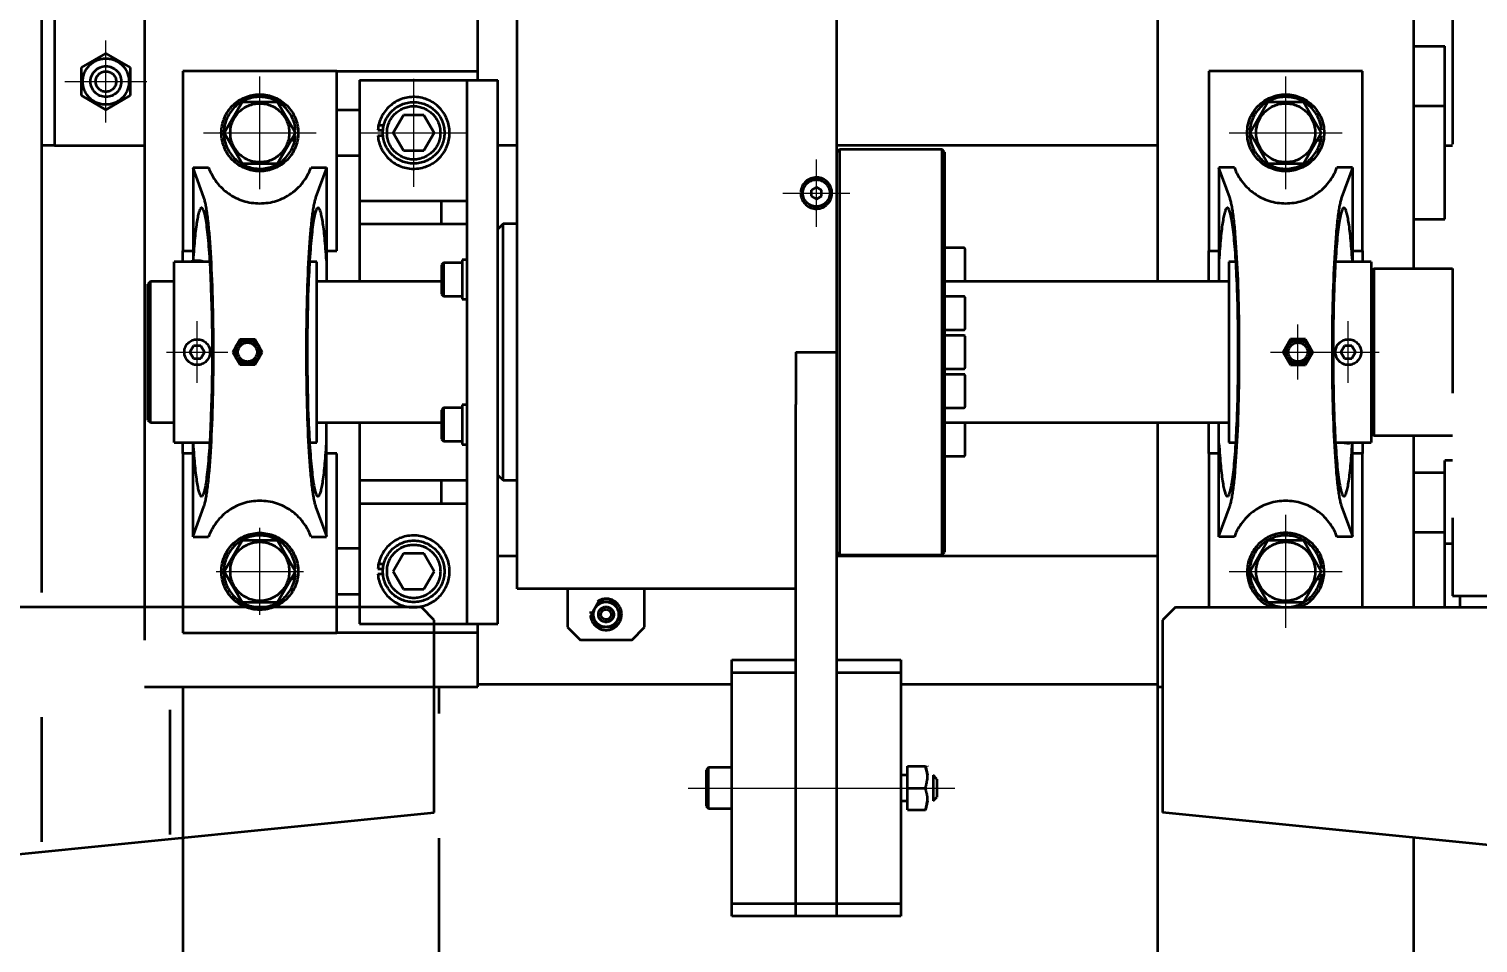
# Model space of a CAD drawing. Header units: millimetres. Extents: x -993 to 13147, y -7260 to 4342.
# Drawn here: x 4185 to 4750, y 3158 to 3515 of the extents above; entities that cross this region are included whole.
import ezdxf

# ---------------------------------------------------------------- set-up
doc = ezdxf.new("R2010")
doc.units = ezdxf.units.MM
doc.header["$LTSCALE"] = 7.6492569684046
doc.linetypes.add('CENTER', pattern=[50.800000000000004, 31.75, -6.35, 6.35, -6.35])
doc.linetypes.add('PHANTOM', pattern=[63.50000000000001, 31.75, -6.35, 6.35, -6.35, 6.35, -6.35])
for name, color, linetype in [('NoLayerName_001', 7, 'Continuous'), ('NoLayerName_002', 7, 'Continuous'), ('NoLayerName_003', 7, 'Continuous')]:
    doc.layers.add(name, color=color, linetype=linetype)

# ---------------------------------------------------------------- blocks, each defined once
blk = doc.blocks.new('JZB_0407')
at = {"layer": 'NoLayerName_001', "color": 7, "linetype": 'Continuous', "lineweight": 50}
for p, q in [((4378.000000000067, 99.99999999998494), (5.000000000145519, 99.99999999998494)), ((4383.000000000067, 94.99999999998482), (4378.000000000067, 99.99999999998488)), ((4383.000000000067, 19.99999999998369), (4383.000000000067, 94.99999999998482)), ((4183.318411799677, 0.03184759444019392), (4383.000000000098, 19.99999999997352))]:
    blk.add_line(p, q, dxfattribs=at)
blk = doc.blocks.new('JZB_0737')
at = {"layer": 'NoLayerName_001', "color": 3, "linetype": 'PHANTOM', "lineweight": 50}
for p, q in [((183.9064941410079, 98.16237640427244), (183.9064941410079, 858.1623764042579)), ((618.9064941406923, 840.1623764042706), (618.9064941406923, 705.1623764042706)), ((718.906494140675, 710.1623764043834), (718.906494140675, 840.1623764042706)), ((188.906494140746, 808.1623764042706), (188.906494140746, 758.1623764042706)), ((223.9064941406696, 808.1623764042724), (223.9064941406696, 547.1623764042715)), ((353.906494140675, 783.6623764042706), (353.906494140675, 808.1623764042724)), ((718.906494140736, 796.9828971663173), (730.906494140736, 796.9828971663173)), ((730.906494140735, 729.46752764554), (730.906494140735, 796.9828971663173)), ((199.4064941406787, 788.6472039615746), (208.9064941406787, 794.1320315188768)), ((208.9064941406787, 794.1320315188768), (218.4064941406787, 788.6472039615746)), ((199.4064941406787, 777.6775488469721), (199.4064941406787, 788.6472039615746)), ((218.4064941406787, 788.6472039615746), (218.4064941406787, 777.6775488469721)), ((298.9064941406768, 787.1623764042743), (353.906494140675, 787.1623764042743)), ((307.7564941406754, 783.6623764042706), (307.7564941406754, 705.1623764042706)), ((307.7564941406754, 783.6623764042706), (361.7564941406763, 783.6623764042706)), ((349.7564941406763, 571.6623764042715), (349.7564941406763, 783.6623764042706)), ((361.7564941406754, 571.6623764042715), (361.7564941406754, 783.6623764042706)), ((208.9064941406787, 772.1927212896699), (199.4064941406787, 777.6775488469721)), ((218.4064941406787, 777.6775488469721), (208.9064941406787, 772.1927212896699)), ((261.9782909103997, 775.1623764042706), (255.0500876801243, 763.1623764042706)), ((275.8346973709504, 775.1623764042706), (261.9782909103997, 775.1623764042706)), ((282.7629006012257, 763.1623764042706), (275.8346973709504, 775.1623764042706)), ((661.9782909103997, 775.1623764042706), (655.0500876801243, 763.1623764042706)), ((675.8346973709513, 775.1623764042706), (661.9782909104006, 775.1623764042706)), ((682.7629006012266, 763.1623764042706), (675.8346973709513, 775.1623764042706)), ((298.9064941406768, 772.1623764042743), (307.7564941406745, 772.1623764042743)), ((324.9064941406768, 770.0905796345469), (320.9064941406768, 763.1623764042706)), ((332.9064941406768, 770.0905796345469), (324.9064941406768, 770.0905796345469)), ((336.9064941406768, 763.1623764042706), (332.9064941406768, 770.0905796345469)), ((718.906494140736, 773.7332436020297), (730.906494140736, 773.7332436020297)), ((255.0500876801243, 763.1623764042706), (261.9782909103997, 751.1623764042706)), ((275.8346973709504, 751.1623764042706), (282.7629006012257, 763.1623764042706)), ((314.9440327388775, 764.1869112271397), (316.9503104520263, 764.1869112271397)), ((315.2263403776633, 766.1378415814033), (317.2812368540745, 766.1378415814033)), ((320.9064941406768, 763.1623764042706), (324.9064941406768, 756.2341731739962)), ((332.9064941406768, 756.2341731739962), (336.9064941406768, 763.1623764042706)), ((655.0500876801243, 763.1623764042706), (661.9782909103997, 751.1623764042706)), ((675.8346973709513, 751.1623764042706), (682.7629006012266, 763.1623764042706)), ((188.9064941408396, 758.1623764042688), (183.9064941408396, 758.1623764042688)), ((188.906494140746, 758.1623764042706), (223.9064941406696, 758.1623764042706)), ((282.5866479036877, 760.1869112271397), (281.0450149802446, 760.1869112271397)), ((314.9440327388775, 762.1378415814033), (316.9503104520263, 762.1378415814033)), ((369.2064941409599, 758.1623764042997), (361.7564941406754, 758.1623764042997)), ((618.9064941407241, 758.1623764043015), (493.9064941409606, 758.1623764042997)), ((682.5866479036886, 760.1869112271397), (681.0450149802455, 760.1869112271397)), ((730.906494140735, 758.1623764042706), (733.9064941407896, 758.1623764042706)), ((307.7564941406754, 754.1623764042743), (298.9064941406778, 754.1623764042743)), ((324.9064941406768, 756.2341731739962), (332.9064941406768, 756.2341731739962)), ((494.9064941410152, 756.6623764042488), (493.9064941410152, 755.6623764042488)), ((534.9064941410152, 756.6623764042488), (494.9064941410152, 756.6623764042488)), ((494.9064941410152, 756.6623764042488), (494.9064941410152, 598.6623764042479)), ((535.9064941410152, 755.6623764042488), (534.9064941410152, 756.6623764042488)), ((534.9064941410152, 598.6623764042479), (534.9064941410152, 756.6623764042488)), ((535.9064941410152, 755.6623764042488), (535.9064941410152, 599.6623764042479)), ((261.9782909103997, 751.1623764042706), (275.8346973709504, 751.1623764042706)), ((661.9782909103997, 751.1623764042706), (675.8346973709504, 751.1623764042706)), ((479.9094122167617, 740.7781758456767), (480.7764364798923, 740.7781758456767)), ((485.9064941410234, 741.9717774810106), (483.9064941410234, 740.817076942629)), ((483.9064941410224, 740.8170769426306), (483.9064941410224, 738.5076758658724)), ((487.9064941410234, 740.8170769426306), (485.9064941410222, 741.9717774810082)), ((487.9064941410224, 738.5076758658724), (487.9064941410224, 740.8170769426306)), ((307.7564941406754, 736.6623764042706), (349.7564941406763, 736.6623764042706)), ((339.7564941406754, 727.6623764042706), (339.7564941406754, 736.6623764042706)), ((479.8186053501058, 740.0465769628281), (480.6705711153481, 740.0465769628281)), ((479.8186053501058, 739.2781758456767), (480.6705711153481, 739.2781758456767)), ((483.9064941410215, 738.5076758658724), (485.9064941410209, 737.3529753274912)), ((487.9064941410215, 738.5076758658724), (485.9064941410215, 737.3529753274909)), ((718.906494140736, 729.46752764554), (730.906494140736, 729.46752764554)), ((307.7564941406754, 727.6623764042706), (349.7564941406763, 727.6623764042706)), ((238.906494140675, 712.9123764042724), (238.906494140675, 717.1623764042724)), ((340.5564941406747, 712.4466476517337), (339.7564941406745, 711.6466476517326)), ((347.7564941406754, 712.4466476517318), (340.5564941406756, 712.4466476517318)), ((340.5564941406747, 712.4466476517337), (340.5564941406747, 699.4466476517318)), ((347.7564941406754, 713.6466476517326), (347.7564941406754, 698.2466476517329)), ((349.7564941406754, 713.6466476517326), (347.7564941406754, 713.6466476517326)), ((638.906494140675, 705.1623764042706), (638.906494140675, 717.1623764042724)), ((698.906494140675, 717.1623764042724), (698.906494140675, 712.9123764042724)), ((339.7564941406754, 711.6466476517326), (339.7564941406754, 700.2466476517329)), ((226.3064941406628, 705.1623764042706), (225.3064941406628, 704.1623764042706)), ((225.3064941406619, 651.1623764042715), (225.3064941406619, 704.1623764042706)), ((226.3064941406628, 650.1623764042715), (226.3064941406628, 705.1623764042706)), ((235.5064941406763, 705.1623764042706), (226.3064941406619, 705.1623764042706)), ((339.7564941406754, 705.1623764042706), (291.1064941406767, 705.1623764042706)), ((646.7064941406697, 705.1623764042706), (535.9064941410161, 705.1623764042706)), ((339.7564941406754, 700.2466476517329), (340.5564941406756, 699.4466476517337)), ((340.5564941406747, 699.4466476517318), (347.7564941406745, 699.4466476517318)), ((347.7564941406754, 698.2466476517329), (349.7564941406754, 698.2466476517329)), ((493.9064941409433, 457.6623764042515), (493.9064941409433, 677.6623764042733)), ((340.5564941406747, 655.8781051568103), (339.7564941406745, 655.0781051568101)), ((347.7564941406754, 655.8781051568103), (340.5564941406756, 655.8781051568103)), ((340.5564941406747, 655.8781051568103), (340.5564941406747, 642.8781051568094)), ((347.7564941406754, 657.0781051568101), (347.7564941406754, 641.6781051568105)), ((349.7564941406754, 657.0781051568101), (347.7564941406754, 657.0781051568101)), ((477.9064941409433, 457.6623764042515), (477.9064941409433, 657.1858044254523)), ((225.3064941406619, 651.1623764042715), (226.3064941406619, 650.1623764042715)), ((226.3064941406628, 650.1623764042715), (235.5064941406772, 650.1623764042715)), ((291.1064941406767, 650.1623764042715), (339.7564941406754, 650.1623764042715)), ((307.7564941406754, 650.1623764042715), (307.7564941406754, 571.6623764042715)), ((339.7564941406754, 655.0781051568101), (339.7564941406754, 643.6781051568105)), ((535.9064941410152, 650.1623764042715), (646.7064941406688, 650.1623764042715)), ((618.9064941406687, 650.1623764042715), (618.9064941406687, 148.1623764042861)), ((638.906494140675, 638.1623764042733), (638.906494140675, 650.1623764042715)), ((718.906494140675, 578.1623764042715), (718.906494140675, 645.1623764043825)), ((238.906494140675, 638.1623764042715), (238.906494140675, 642.4123764042724)), ((339.7564941406754, 643.6781051568105), (340.5564941406756, 642.8781051568103)), ((340.5564941406747, 642.8781051568094), (347.7564941406745, 642.8781051568094)), ((347.7564941406754, 641.6781051568105), (349.7564941406754, 641.6781051568105)), ((698.906494140675, 642.4123764042724), (698.906494140675, 638.1623764042733)), ((307.7564941406754, 627.6623764042715), (349.7564941406763, 627.6623764042715)), ((339.7564941406754, 618.6623764042715), (339.7564941406754, 627.6623764042715)), ((718.9064941407896, 630.7478741816603), (730.9064941407896, 630.7478741816603)), ((307.7564941406754, 618.6623764042715), (349.7564941406763, 618.6623764042715)), ((718.9064941407896, 607.4982206173736), (730.9064941407896, 607.4982206173736)), ((261.9782909103997, 604.1623764042715), (255.0500876801243, 592.1623764042715)), ((275.8346973709504, 604.1623764042715), (261.9782909103997, 604.1623764042715)), ((282.7629006012257, 592.1623764042715), (275.8346973709504, 604.1623764042715)), ((298.9064941406768, 601.1623764042733), (307.7564941406745, 601.1623764042733)), ((324.9064941406768, 599.0905796345469), (320.9064941406768, 592.1623764042715)), ((332.9064941406768, 599.0905796345469), (324.9064941406768, 599.0905796345469)), ((336.9064941406768, 592.1623764042715), (332.9064941406768, 599.0905796345469)), ((493.9064941410161, 599.6623764042479), (494.9064941410161, 598.6623764042479)), ((534.9064941410152, 598.6623764042479), (535.9064941410152, 599.6623764042479)), ((661.9782909103997, 604.1623764042715), (655.0500876801243, 592.1623764042715)), ((675.8346973709513, 604.1623764042715), (661.9782909104006, 604.1623764042715)), ((682.7629006012266, 592.1623764042715), (675.8346973709513, 604.1623764042715)), ((315.2263403776633, 595.1378415814033), (317.2812368540745, 595.1378415814033)), ((361.7564941406754, 598.1623764042697), (369.2064941409599, 598.1623764042697)), ((493.9064941409433, 598.1623764042697), (618.9064941406677, 598.1623764042697)), ((494.9064941410152, 598.6623764042479), (534.9064941410152, 598.6623764042479)), ((255.0500876801243, 592.1623764042715), (261.9782909103997, 580.1623764042715)), ((275.8346973709504, 580.1623764042715), (282.7629006012257, 592.1623764042715)), ((282.5866479036877, 589.1869112271397), (281.0450149802446, 589.1869112271397)), ((314.9440327388775, 593.1869112271397), (316.9503104520263, 593.1869112271397)), ((314.9440327388775, 591.1378415814033), (316.9503104520263, 591.1378415814033)), ((320.9064941406768, 592.1623764042715), (324.9064941406768, 585.2341731739962)), ((332.9064941406768, 585.2341731739962), (336.9064941406768, 592.1623764042715)), ((655.0500876801243, 592.1623764042715), (661.9782909103997, 580.1623764042715)), ((675.8346973709513, 580.1623764042715), (682.7629006012266, 592.1623764042715)), ((682.5866479036886, 589.1869112271397), (681.0450149802455, 589.1869112271397)), ((307.7564941406754, 583.1623764042733), (298.9064941406778, 583.1623764042733)), ((324.9064941406768, 585.2341731739962), (332.9064941406768, 585.2341731739962)), ((261.9782909103997, 580.1623764042715), (275.8346973709504, 580.1623764042715)), ((398.132991449108, 575.3623764042595), (401.0197427950561, 580.3623764042595)), ((401.0197427950561, 580.3623764042595), (406.7932454869524, 580.3623764042595)), ((406.7932454869524, 580.3623764042595), (409.6799968329005, 575.3623764042595)), ((625.9064941409843, 578.1623764042715), (620.9064941409843, 573.1623764042715)), ((625.9064941409843, 578.1623764042715), (2331.90649414062, 578.1623764042715)), ((661.9782909103997, 580.1623764042715), (675.8346973709504, 580.1623764042715)), ((307.7564941406754, 571.6623764042715), (361.7564941406763, 571.6623764042715)), ((353.9064941406705, 547.1623764042715), (353.9064941406705, 571.6623764042715)), ((397.8186053500694, 575.7465769628361), (398.3548097450248, 575.7465769628361)), ((397.8186053500694, 574.9781758456847), (398.3548097450239, 574.9781758456847)), ((401.0197427950561, 570.3623764042595), (398.132991449108, 575.3623764042595)), ((409.6799968329005, 575.3623764042595), (406.7932454869524, 570.3623764042595)), ((620.9064941409843, 573.1623764042715), (620.9064941409843, 498.1623764042806)), ((353.906494140675, 568.1623764042733), (298.9064941406768, 568.1623764042733)), ((406.7932454869524, 570.3623764042595), (401.0197427950561, 570.3623764042595)), ((452.9064941409933, 557.6623764042552), (477.9064941409933, 557.6623764042552)), ((452.9064941409933, 457.6623764042552), (452.9064941409933, 557.6623764042552)), ((493.9064941409933, 557.6623764042515), (518.9064941409933, 557.6623764042515)), ((518.9064941409943, 557.6623764042515), (518.9064941409943, 457.6623764042515)), ((353.9064941406705, 548.1623764042697), (452.9064941409933, 548.1623764042697)), ((477.9064941409933, 552.6623764042552), (452.9064941409933, 552.6623764042552)), ((518.9064941409943, 552.6623764042515), (493.9064941409943, 552.6623764042515)), ((518.9064941409943, 548.1623764042697), (618.9064941406677, 548.1623764042697)), ((223.9064941406696, 547.1623764042715), (353.9064941406705, 547.1623764042715)), ((233.9064941408396, 198.1623764043143), (233.9064941408396, 547.1623764042715)), ((238.9064941406677, 547.1623764042715), (238.9064941406677, 154.1623764042515)), ((338.9064941407196, 148.1623764042843), (338.9064941407196, 547.1623764042715)), ((618.906494140675, 547.1623764042724), (620.9064941409852, 547.1623764042724)), ((443.9064941409852, 515.6623764042561), (442.9064941409852, 514.662376404257)), ((442.9064941409852, 514.6623764042561), (442.9064941409833, 500.6623764042561)), ((443.9064941409833, 499.6623764042561), (443.9064941409852, 515.6623764042561)), ((452.9064941409852, 515.6623764042561), (443.9064941409852, 515.6623764042579)), ((521.4064941409843, 516.1623764042479), (528.5029671951315, 516.1623764042479)), ((521.4064941409843, 499.1623764042479), (521.4064941409843, 516.1623764042479)), ((528.5029671951324, 516.1623764042479), (529.2362198497376, 512.6701963580681)), ((529.4064941409843, 515.9123764042479), (529.2621565736872, 516.1623764042479)), ((521.4064941409843, 512.662376404247), (518.9064941409933, 512.6623764042479)), ((531.4064941409852, 512.6623764042461), (531.4064941409833, 502.6623764042461)), ((532.9064941409843, 511.1623764042461), (531.4064941409852, 512.6623764042461)), ((532.9064941409843, 511.1623764042461), (532.9064941409843, 504.1623764042461)), ((521.4064941409843, 507.6623764042479), (528.5029671951315, 507.6623764042479)), ((531.4064941409833, 502.6623764042461), (532.9064941409833, 504.1623764042461)), ((442.9064941409833, 500.6623764042561), (443.9064941409833, 499.6623764042561)), ((443.9064941409833, 499.6623764042561), (452.9064941409833, 499.6623764042552)), ((518.9064941409943, 502.6623764042479), (521.4064941409852, 502.662376404247)), ((521.4064941409843, 499.1623764042479), (528.5029671951315, 499.1623764042479)), ((529.2365298838304, 502.6591112256674), (528.5029671951315, 499.1623764042479)), ((820.5880816051067, 478.1942176578559), (620.9064935059725, 498.162370053262)), ((718.9064941406759, 257.9623732561186), (718.9064941406759, 488.3623795524327)), ((452.9064941409933, 462.6623764042552), (518.9064941409933, 462.6623764042552)), ((518.9064941409943, 457.6623764042515), (452.9064941409933, 457.6623764042515))]:
    blk.add_line(p, q, dxfattribs=at)
at = {"layer": 'NoLayerName_001', "color": 4, "linetype": 'CENTER', "lineweight": 25}
for p, q in [((208.9064941406787, 767.1623764042743), (208.9064941406787, 799.1623764042743)), ((192.9064941406787, 783.1623764042743), (224.9064941406787, 783.1623764042743)), ((268.906494140675, 741.1623764042706), (268.906494140675, 785.1623764042706)), ((328.9064941406768, 742.1623764042706), (328.9064941406768, 784.1623764042706)), ((668.906494140675, 741.1623764042706), (668.906494140675, 785.1623764042706)), ((246.906494140675, 763.1623764042706), (290.906494140675, 763.1623764042706)), ((307.9064941406768, 763.1623764042706), (349.9064941406768, 763.1623764042706)), ((646.906494140675, 763.1623764042706), (690.906494140675, 763.1623764042706)), ((485.9064941410406, 726.5623764042524), (485.9064941410406, 752.7623764042524)), ((472.8064941410403, 739.6623764042524), (499.0064941410403, 739.6623764042524)), ((244.5064941406772, 665.6623764042724), (244.5064941406772, 689.6623764042724)), ((693.3064941406692, 665.6623764042724), (693.3064941406692, 689.6623764042724)), ((673.7064941406697, 666.9323764042724), (673.7064941406697, 688.3923764042725)), ((232.5064941406772, 677.6623764042724), (256.5064941406772, 677.6623764042724)), ((662.9764941406702, 677.6623764042724), (684.4364941406702, 677.6623764042724)), ((681.3064941406692, 677.6623764042724), (705.3064941406692, 677.6623764042724)), ((668.906494140675, 570.1623764042715), (668.906494140675, 614.1623764042715)), ((268.906494140675, 575.1623764042715), (268.906494140675, 609.1623764042715)), ((251.906494140675, 592.1623764042715), (285.906494140675, 592.1623764042715)), ((646.906494140675, 592.1623764042715), (690.906494140675, 592.1623764042715)), ((435.9064941409843, 507.662376404257), (539.9064941409833, 507.6623764042434))]:
    blk.add_line(p, q, dxfattribs=at)
at = {"layer": 'NoLayerName_001', "color": 3, "linetype": 'PHANTOM', "lineweight": 50}
for centre, radius in [((208.9064941406787, 783.1623764042743), 9), ((208.9064941406787, 783.1623764042743), 6), ((208.9064941406787, 783.1623764042743), 4), ((268.906494140675, 763.1623764042706), 15), ((268.906494140675, 763.1623764042706), 11.5), ((328.9064941406768, 763.1623764042706), 12), ((668.906494140675, 763.1623764042706), 15), ((668.906494140675, 763.1623764042706), 11.5), ((328.9064941406768, 763.1623764042706), 10.39999999999997), ((485.9064941410224, 739.6623764042524), 5.25), ((268.906494140675, 592.1623764042715), 15), ((268.906494140675, 592.1623764042715), 11.5), ((328.9064941406768, 592.1623764042715), 12), ((328.9064941406768, 592.1623764042715), 10.39999999999997), ((668.906494140675, 592.1623764042715), 11.5), ((403.9064941410043, 575.3623764042595), 4.9), ((403.9064941409943, 575.3623764042595), 2.999999999999994), ((403.9064941409943, 575.3623764042595), 2.000000000000012)]:
    blk.add_circle(centre, radius, dxfattribs=at)
for centre, radius, start, end in [((268.906494140675, 763.1623764042706), 14, 4.19671740501658, 355.803282594941), ((328.9064941406768, 763.1623764042706), 14, 184.1967174050346, 175.8032825949918), ((668.906494140675, 763.1623764042706), 14, 4.19671740502576, 355.8032825949834), ((485.9064941410406, 739.6623764042524), 6.100000000000001, 183.6110902699123, 176.388909730068), ((268.906494140675, 592.1623764042715), 14, 4.19671740502211, 355.8032825949462), ((328.9064941406768, 592.1623764042715), 14, 184.1967174050221, 175.8032825949791), ((668.906494140675, 592.1623764042715), 15, 291.0394697813156, 248.9605302186834), ((668.906494140675, 592.1623764042715), 14, 4.19671740502211, 355.8032825949795), ((403.9064941410043, 575.3623764042595), 6.1, 183.6110902699186, 123.5468682042912), ((403.9064941410043, 575.3623764042595), 6.100000000000001, 169.4602320224169, 176.3889097300679)]:
    blk.add_arc(centre, radius, start, end, dxfattribs=at)
at = {"layer": 'NoLayerName_001', "color": 3, "linetype": 'PHANTOM', "lineweight": 50, "start_tangent": (0.1636297978452761, 0.9865218138779873), "end_tangent": (-0.1878555277354225, 0.9821966710894747)}
for points in [[(528.5029671951324, 507.6623764042479), (529.2580224260319, 512.2145940673736), (528.5029671951324, 516.1623764042479)], [(528.5029671951324, 499.1623764042479), (529.2580224260319, 503.7145940673736), (528.5029671951324, 507.6623764042479)]]:
    blk.add_spline(points, degree=3, dxfattribs=at)
at = {"layer": 'NoLayerName_002', "color": 3, "linetype": 'PHANTOM', "lineweight": 50}
for p, q in [((369.2064941409599, 585.3623764042732), (369.2064941409599, 1074.462376404274)), ((493.9064941409606, 677.6623764042733), (493.9064941409606, 1074.462376404274)), ((733.9064941407887, 1001.662376404387), (733.9064941407887, 582.6532887961821)), ((703.3064941406983, 710.1623764043834), (702.3064941406992, 709.1623764043834)), ((703.3064941406983, 710.1623764043834), (703.3064941406983, 645.1623764043825)), ((733.9064941407905, 710.1623764043834), (703.3064941406983, 710.1623764043834)), ((477.9064941409606, 677.6623764042733), (477.9064941409606, 657.1858044254523)), ((477.9064941409606, 677.6623764042733), (493.9064941409606, 677.6623764042733)), ((702.3064941406992, 646.1623764043825), (703.3064941406983, 645.1623764043825)), ((703.3064941406983, 645.1623764043825), (733.9064941407905, 645.1623764043825)), ((733.9064941407887, 635.397804894561), (730.906494140786, 635.397804894561)), ((730.906494140786, 578.1623764042715), (730.906494140786, 635.397804894561)), ((733.9064941407887, 602.8482899045621), (730.906494140786, 602.8482899045621)), ((477.9064941409606, 585.3623764042732), (369.2064941409599, 585.3623764042732)), ((388.9064941409597, 585.3623764042732), (388.9064941409597, 570.3623764042732)), ((418.9064941409597, 570.3623764042732), (418.9064941409597, 585.3623764042732)), ((733.9064941407905, 582.6532887961821), (808.9064941407896, 582.6532887961821)), ((736.9064941407851, 578.1623764042715), (736.9064941407851, 582.6532887961821)), ((388.9064941409597, 570.3623764042732), (393.9064941409597, 565.3623764042732)), ((413.9064941409597, 565.3623764042732), (393.9064941409597, 565.3623764042732)), ((413.9064941409597, 565.3623764042732), (418.9064941409597, 570.3623764042732))]:
    blk.add_line(p, q, dxfattribs=at)
at = {"layer": 'NoLayerName_003', "color": 3, "linetype": 'PHANTOM', "lineweight": 50}
for p, q in [((238.9064941406768, 787.1623764042724), (238.9064941406768, 717.1623764042724)), ((298.9064941406768, 787.1623764042724), (238.9064941406759, 787.1623764042724)), ((298.9064941406768, 717.1623764042724), (298.9064941406768, 787.1623764042724)), ((638.9064941406687, 787.1623764042724), (638.9064941406687, 717.1623764042724)), ((698.9064941406696, 787.1623764042724), (638.9064941406687, 787.1623764042724)), ((698.9064941406696, 717.1623764042724), (698.9064941406696, 787.1623764042724)), ((242.9064941406768, 749.6623764042724), (242.9064941406768, 713.3248566881775)), ((242.9064941406768, 749.6623764042724), (248.9034943656425, 749.6623764042724)), ((247.1291898949812, 737.8888622949889), (242.9064941406768, 749.4556447884315)), ((288.9094939157112, 749.6623764042724), (294.9064941406768, 749.6623764042724)), ((294.9064941406768, 749.4556447884315), (290.6837983863725, 737.8888622949889)), ((294.9064941406768, 749.6623764042724), (294.9064941406768, 705.1623764042706)), ((642.9064941406696, 749.6623764042724), (642.9064941406696, 705.1623764042706)), ((648.9034943656352, 749.6623764042724), (642.9064941406696, 749.6623764042724)), ((647.1291898949739, 737.8888622949889), (642.9064941406696, 749.4556447884333)), ((694.9064941406687, 749.6623764042724), (688.909493915703, 749.6623764042724)), ((694.9064941406687, 749.4556447884333), (690.6837983863643, 737.8888622949889)), ((694.9064941406687, 749.6623764042724), (694.9064941406687, 713.3248566881794)), ((363.7564941406754, 727.6623764042724), (361.7564941406754, 725.6623764042724)), ((369.2064941409599, 727.6623764042724), (363.7564941406754, 727.6623764042724)), ((363.7564941406754, 627.6623764042715), (363.7564941406754, 727.6623764042706)), ((543.4731608076881, 718.2850086727412), (535.9064941410206, 718.2850086727412)), ((543.9064941410197, 705.7183427368254), (543.9064941410206, 717.8516753394069)), ((249.4978086756664, 712.9123764042724), (235.5064941406763, 712.9123764042724)), ((235.5064941406763, 642.4123764042715), (235.5064941406763, 712.9123764042724)), ((238.9064941406768, 717.1623764042724), (242.9064941406768, 717.1623764042724)), ((291.1064941406767, 712.9123764042724), (288.3151796056873, 712.9123764042724)), ((291.1064941406767, 642.4123764042715), (291.1064941406767, 712.9123764042724)), ((294.9064941406768, 717.1623764042724), (298.9064941406768, 717.1623764042724)), ((638.9064941406687, 717.1623764042724), (642.9064941406687, 717.1623764042724)), ((649.4978086756591, 712.9123764042724), (646.7064941406697, 712.9123764042724)), ((646.7064941406697, 712.9123764042724), (646.7064941406697, 642.4123764042724)), ((702.3064941406692, 712.9123764042724), (688.3151796056791, 712.9123764042724)), ((694.9064941406687, 717.1623764042724), (698.9064941406687, 717.1623764042724)), ((702.3064941406692, 712.9123764042724), (702.3064941406692, 642.4123764042724)), ((535.9064941410197, 705.2850086727412), (543.4731608076863, 705.2850086727412)), ((543.473160807689, 699.3492507589563), (535.9064941410215, 699.3492507589581)), ((543.9064941410206, 686.7825848230405), (543.9064941410215, 698.9159174256238)), ((535.9064941410206, 686.3492507589581), (543.4731608076872, 686.3492507589563)), ((543.4731608076872, 684.162376404247), (535.9064941410206, 684.1623764042488)), ((543.9064941410188, 671.5957104683312), (543.9064941410206, 683.7290430709145)), ((243.0631184677031, 680.1623764042724), (241.6197427947291, 677.6623764042724)), ((245.9498698136504, 680.1623764042724), (243.0631184677031, 680.1623764042724)), ((247.3932454866253, 677.6623764042724), (245.9498698136513, 680.1623764042724)), ((261.2197427947294, 682.6623764042724), (258.3329914487797, 677.6623764042728)), ((261.2197427947294, 682.6623764042724), (266.9932454866248, 682.6623764042724)), ((269.8799968325729, 677.6623764042724), (266.9932454866246, 682.6623764042728)), ((670.8197427947216, 682.6623764042724), (667.9329914487719, 677.6623764042728)), ((676.593245486617, 682.6623764042724), (670.8197427947216, 682.6623764042724)), ((676.593245486617, 682.6623764042724), (679.4799968325667, 677.6623764042728)), ((691.8631184676951, 680.1623764042724), (690.4197427947211, 677.6623764042724)), ((694.7498698136433, 680.1623764042724), (691.863118467696, 680.1623764042724)), ((696.1932454866173, 677.6623764042724), (694.7498698136433, 680.1623764042724)), ((241.6197427947282, 677.6623764042724), (243.0631184677022, 675.1623764042724)), ((243.0631184677031, 675.1623764042724), (245.9498698136504, 675.1623764042724)), ((245.9498698136504, 675.1623764042724), (247.3932454866244, 677.6623764042724)), ((258.3329914487804, 677.6623764042724), (261.2197427947287, 672.6623764042721)), ((266.9932454866248, 672.6623764042724), (261.2197427947294, 672.6623764042724)), ((269.8799968325739, 677.6623764042724), (266.9932454866255, 672.6623764042721)), ((670.8197427947216, 672.6623764042724), (667.9329914487719, 677.6623764042721)), ((670.8197427947216, 672.6623764042724), (676.593245486617, 672.6623764042724)), ((679.479996832566, 677.6623764042724), (676.5932454866177, 672.6623764042721)), ((690.4197427947211, 677.6623764042724), (691.8631184676951, 675.1623764042724)), ((691.8631184676951, 675.1623764042724), (694.7498698136424, 675.1623764042724)), ((694.7498698136433, 675.1623764042724), (696.1932454866173, 677.6623764042724)), ((535.9064941410188, 671.1623764042479), (543.4731608076854, 671.162376404247)), ((543.4731608076854, 668.9766027840533), (535.9064941410179, 668.9766027840542)), ((543.906494141017, 656.4099368481375), (543.9064941410188, 668.5432694507199)), ((535.906494141017, 655.9766027840542), (543.4731608076836, 655.9766027840533)), ((294.9064941406768, 605.6623764042715), (294.9064941406768, 650.1623764042715)), ((543.47316080768, 650.0400159933897), (535.9064941410134, 650.0400159933906)), ((642.9064941406696, 605.6623764042733), (642.9064941406696, 650.1623764042715)), ((543.9064941410124, 637.4733500574739), (543.9064941410143, 649.6066826600572)), ((235.5064941406763, 642.4123764042715), (249.4978086756664, 642.4123764042715)), ((242.9064941406768, 605.6623764042715), (242.9064941406768, 641.9998961203655)), ((288.3151796056873, 642.4123764042715), (291.1064941406767, 642.4123764042715)), ((646.7064941406697, 642.4123764042724), (649.4978086756591, 642.4123764042724)), ((688.31517960568, 642.4123764042724), (702.3064941406701, 642.4123764042724)), ((694.9064941406687, 605.6623764042733), (694.9064941406687, 641.9998961203673)), ((238.9064941406768, 638.1623764042715), (238.9064941406768, 568.1623764042715)), ((242.9064941406768, 638.1623764042715), (238.9064941406768, 638.1623764042715)), ((298.9064941406768, 638.1623764042715), (294.9064941406768, 638.1623764042715)), ((298.9064941406768, 568.1623764042715), (298.9064941406768, 638.1623764042715)), ((535.9064941410124, 637.0400159933906), (543.473160807679, 637.0400159933897)), ((638.9064941406687, 638.1623764042733), (638.9064941406687, 578.1623764042715)), ((642.9064941406696, 638.1623764042733), (638.9064941406696, 638.1623764042733)), ((698.9064941406696, 638.1623764042733), (694.9064941406696, 638.1623764042733)), ((698.9064941406696, 578.1623764042715), (698.9064941406696, 638.1623764042733)), ((361.7564941406754, 629.6623764042715), (363.7564941406754, 627.6623764042715)), ((363.7564941406754, 627.6623764042715), (369.2064941409599, 627.6623764042715)), ((242.9064941406768, 605.8691080201115), (247.1291898949812, 617.4358905135559)), ((290.6837983863725, 617.4358905135559), (294.9064941406768, 605.8691080201115)), ((642.9064941406696, 605.8691080201124), (647.1291898949739, 617.4358905135568)), ((690.6837983863652, 617.4358905135568), (694.9064941406696, 605.8691080201133)), ((242.9064941406768, 605.6623764042715), (248.9034943656425, 605.6623764042715)), ((288.9094939157112, 605.6623764042715), (294.9064941406768, 605.6623764042715)), ((648.9034943656352, 605.6623764042733), (642.9064941406696, 605.6623764042733)), ((694.9064941406687, 605.6623764042733), (688.909493915703, 605.6623764042733)), ((238.9064941406768, 568.1623764042715), (298.9064941406778, 568.1623764042715))]:
    blk.add_line(p, q, dxfattribs=at)
for centre, radius in [((244.5064941406772, 677.6623764042724), 5), ((264.1064941406767, 677.6623764042724), 5), ((264.1064941406767, 677.6623764042724), 4.63), ((264.1064941406767, 677.6623764042724), 3.73), ((673.7064941406697, 677.6623764042724), 5), ((673.7064941406697, 677.6623764042724), 4.63), ((673.7064941406697, 677.6623764042724), 3.73), ((693.3064941406692, 677.6623764042724), 5)]:
    blk.add_circle(centre, radius, dxfattribs=at)
for centre, radius, start, end in [((268.9064941406768, 756.9523764042715), 21.29000000000001, 200.0240334286642, 339.9759665713413), ((668.9064941406696, 756.9523764042733), 21.29000000000075, 200.0240334286696, 339.9759665713264), ((543.4731608076872, 717.8516753394069), 0.433333333333335, 0, 89.99999999987975), ((543.4731608076863, 705.7183420060737), 0.433333333333335, 270, 0), ((543.4731608076881, 698.9159174256238), 0.433333333333335, 0, 89.99999999987975), ((543.4731608076872, 686.7825840922887), 0.433333333333335, 270, 0), ((543.4731608076872, 683.7290430709145), 0.433333333333335, 0, 90), ((543.4731608076854, 671.5957097375804), 0.433333333333335, 270, 0), ((543.4731608076854, 668.5432694507199), 0.433333333333335, 0, 90), ((543.4731608076836, 656.4099361173867), 0.433333333333335, 270, 0), ((543.47316080768, 649.6066826600563), 0.433333333333335, 0, 90), ((543.4731608076781, 637.4733493267231), 0.433333333333335, 270, 0), ((268.9064941406768, 598.3723764042716), 21.29000000000075, 20.02403342866434, 159.9759665713304), ((668.9064941406696, 598.3723764042734), 21.29000000000001, 20.0240334286713, 159.9759665713369)]:
    blk.add_arc(centre, radius, start, end, dxfattribs=at)
for centre, major_axis, ratio, start_param, end_param in [((246.1895130086014, 677.6623764042715), (0, 61.5), 0.07547169811320757, 3.345452462581245, 6.07932549818813), ((291.6234752727523, 677.6623764042715), (0, 61.5), 0.07547169811320757, 0.2038598089914508, 2.937732844598338), ((646.1895130085941, 677.6623764042724), (0, -61.5), 0.07547169811320757, 0.2038598089914536, 2.937732844598338), ((691.6234752727441, 677.6623764042724), (0, -61.5), 0.07547169811320757, 3.345452462581437, 6.079325498187938), ((246.1895130086014, 677.6623764042715), (0, 56.25), 0.07547169811320764, 0, 0.8840820504453064), ((246.1895130086014, 677.6623764042715), (0, 56.25), 0.07547169811320764, 3.141592653589792, 6.283185307179586), ((291.6234752727523, 677.6623764042706), (0, -56.25), 0.07547169811320764, 3.141592653589792, 6.283185307179586), ((291.6234752727523, 677.6623764042706), (0, -56.25), 0.07547169811320764, 2.257510603144492, 3.141592653589792), ((646.1895130085941, 677.6623764042724), (0, 56.25), 0.07547169811320764, 0, 0.8840820504452931), ((646.1895130085941, 677.6623764042724), (0, 56.25), 0.07547169811320764, 3.141592653589792, 6.283185307179586), ((691.6234752727441, 677.6623764042724), (0, -56.25), 0.07547169811320764, 3.141592653589792, 6.283185307179586), ((691.6234752727441, 677.6623764042724), (0, -56.25), 0.07547169811320764, 2.257510603144492, 3.141592653589792), ((244.5064941406768, 711.0043544499731), (4.560000000000002, 0), 0.5000000000000063, 1.570796326794897, 2.150085964566533), ((244.5064941406772, 710.6233032723067), (5, 0), 0.5000000000000063, 1.570796326794897, 1.984522299158995), ((244.5064941406768, 711.0043544499731), (4.560000000000002, 0), 0.5000000000000063, 0.991506689023031, 1.570796326794897), ((244.5064941406772, 710.6233032723067), (5, 0), 0.5000000000000063, 1.157070354430883, 1.570796326794897), ((246.1895130086014, 677.6623764042715), (0, 56.25), 0.07547169811320764, 2.257510603144492, 3.141592653589792), ((291.6234752727523, 677.6623764042706), (0, -56.25), 0.07547169811320764, 0, 0.8840820504453053), ((646.1895130085941, 677.6623764042724), (0, 56.25), 0.07547169811320764, 2.257510603144492, 3.141592653589792), ((693.3064941406692, 644.7014495362373), (5, 0), 0.5000000000000063, 4.298663008020821, 4.71238898038469), ((691.6234752727441, 677.6623764042724), (0, -56.25), 0.07547169811320764, 0, 0.8840820504453053), ((693.3064941406692, 644.7014495362373), (5, 0), 0.5000000000000063, 4.71238898038469, 5.126114952748473)]:
    blk.add_ellipse(centre, major_axis=major_axis, ratio=ratio, start_param=start_param, end_param=end_param, dxfattribs=at)

msp = doc.modelspace()

# ---------------------------------------------------------------- block references
at = {"layer": 'NoLayerName_001'}
for name, p in [('JZB_0737', (4006.093505859375, 2711.195533752441)), ('JZB_0407', (-40, 3189.35791015625))]:
    msp.add_blockref(name, p, dxfattribs=at)

doc.saveas('drawing.dxf')
